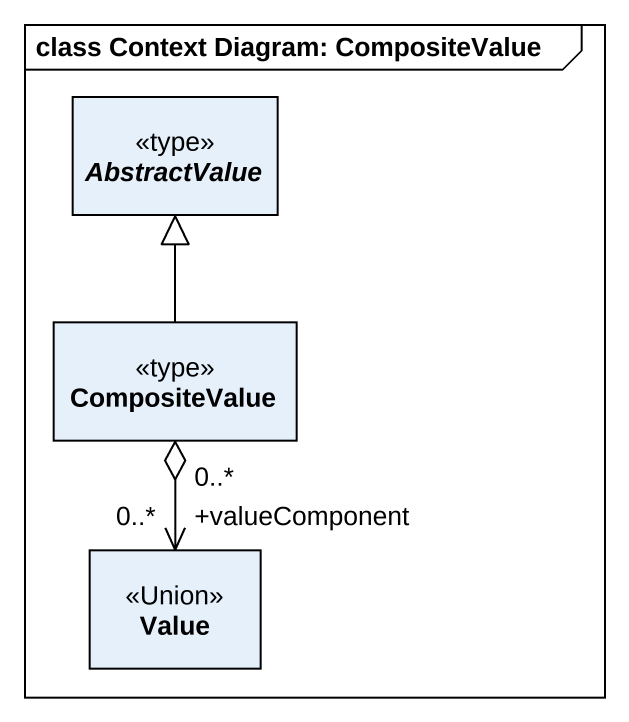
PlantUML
@startuml
mainframe class Context Diagram: CompositeValue
hide circle
hide empty members
abstract class AbstractValue <<type>>
class CompositeValue <<type>>
class Value <<Union>>
CompositeValue -up-|> AbstractValue
CompositeValue "0..*" o--> "+valueComponent\n0..*" Value
@enduml
